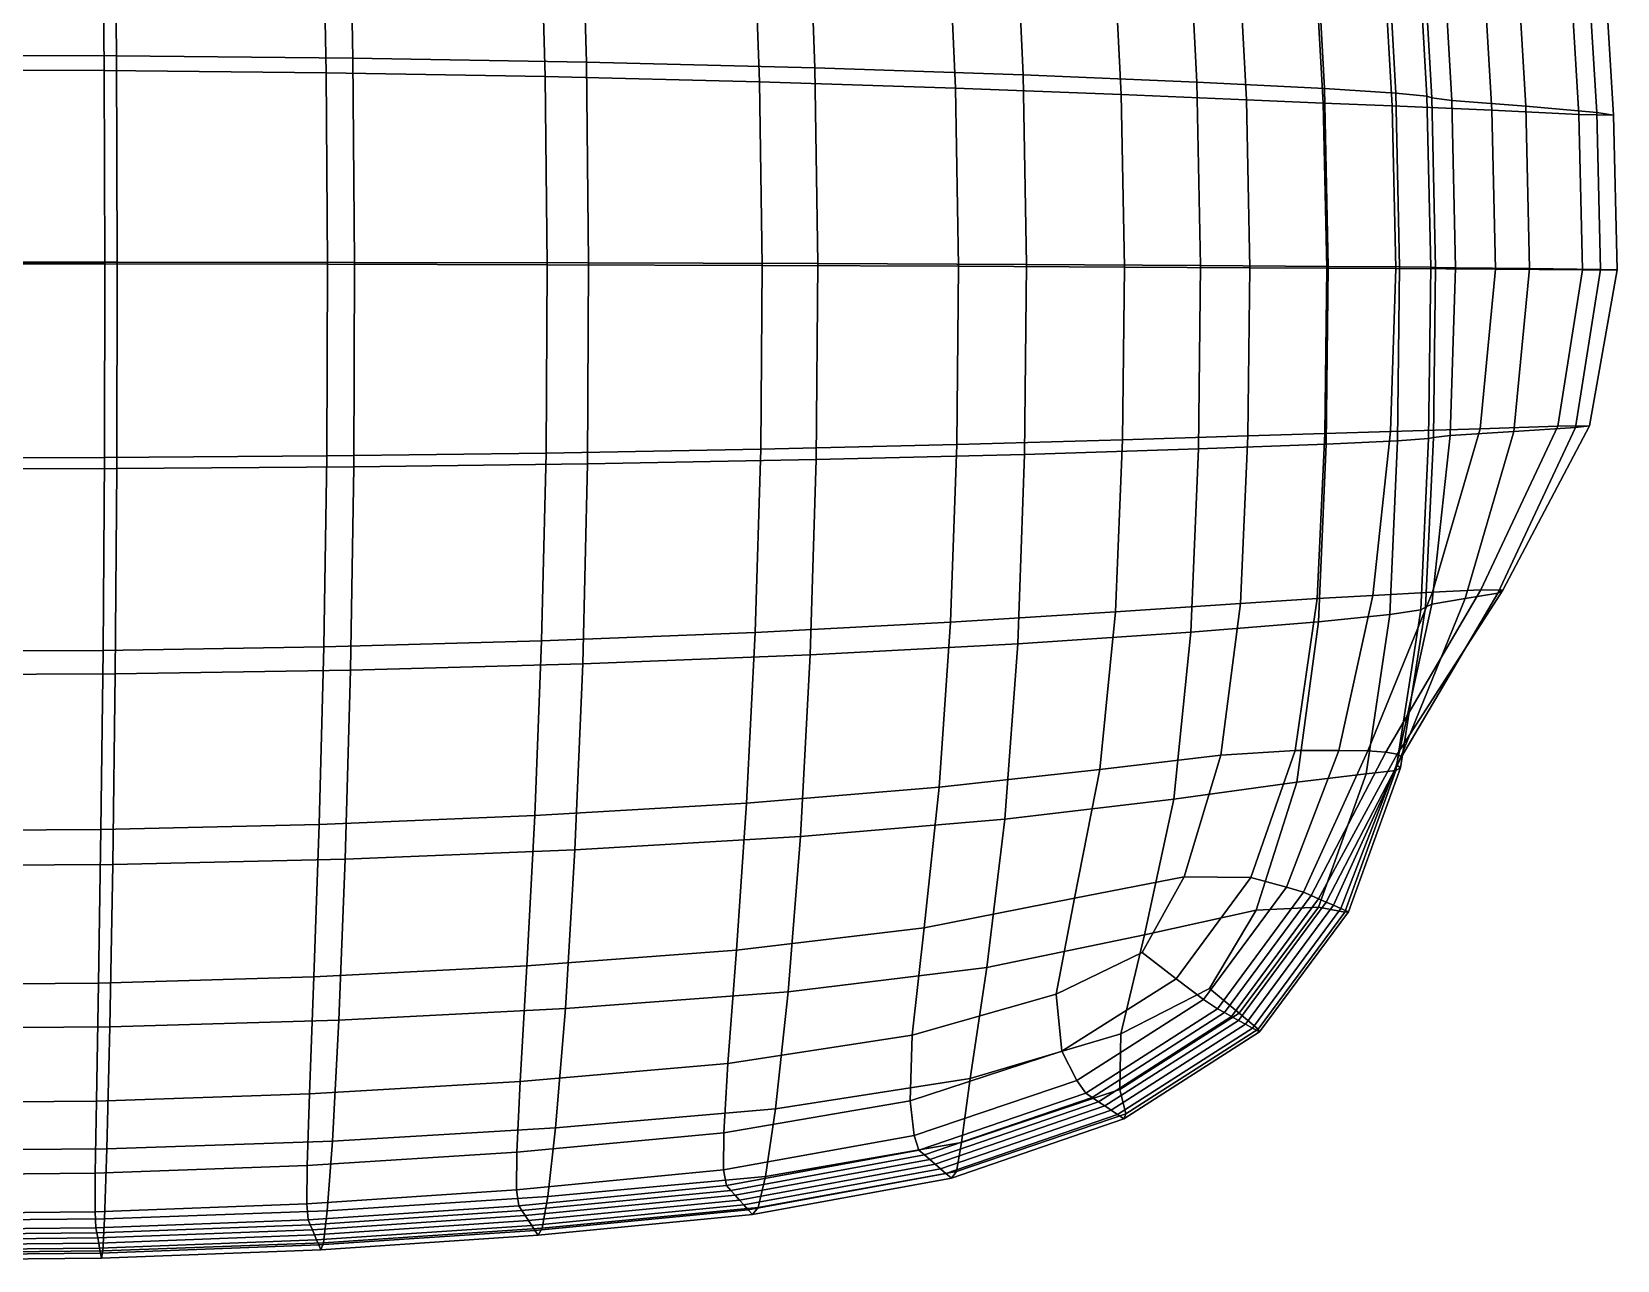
# Model space of a CAD drawing. Extents: x -19.4 to 22.4, y -12.8 to 18.3.
# Drawn here: x 1.5 to 22.42, y -12.76 to 3.44 of the extents above; entities that cross this region are included whole.
import ezdxf

# ---------------------------------------------------------------- set-up
doc = ezdxf.new("R2010")
doc.units = 0
doc.header["$MEASUREMENT"] = 0
doc.layers.add('Boundaries', color=7, linetype='CONTINUOUS')

msp = doc.modelspace()

# ---------------------------------------------------------------- linework, layer by layer
at = {"layer": 'Boundaries'}
for points in [[(2.61978, 3.12491, 36.54585), (2.59606, 5.82747, 36.21504), (-0.51512, 5.84148, 36.30206), (-0.51985, 3.13256, 36.63529)], [(2.61978, 3.12491, 36.54585), (5.74058, 3.09446, 36.18975), (5.68961, 5.7717, 35.86842), (2.59606, 5.82747, 36.21504)], [(8.82006, 3.04142, 35.56943), (8.74438, 5.67447, 35.2642), (5.68961, 5.7717, 35.86842), (5.74058, 3.09446, 36.18975)], [(8.82006, 3.04142, 35.56943), (11.83603, 2.96615, 34.68916), (11.73937, 5.53635, 34.40587), (8.74438, 5.67447, 35.2642)], [(2.45787, 2.93178, 34.28722), (-0.48772, 2.93896, 34.37113), (-0.48328, 5.48046, 34.05849), (2.43562, 5.46732, 33.97685)], [(2.45787, 2.93178, 34.28722), (2.43562, 5.46732, 33.97685), (5.33797, 5.41499, 33.65166), (5.38579, 2.90322, 33.95312)], [(14.58169, 2.87494, 33.62241), (14.46966, 5.36872, 33.3641), (11.73937, 5.53635, 34.40587), (11.83603, 2.96615, 34.68916)], [(8.27496, 2.85345, 33.37114), (5.38579, 2.90322, 33.95312), (5.33797, 5.41499, 33.65166), (8.20395, 5.32377, 33.08478)], [(8.27496, 2.85345, 33.37114), (8.20395, 5.32377, 33.08478), (11.01384, 5.19419, 32.27949), (11.10453, 2.78284, 32.54528)], [(14.58169, 2.87494, 33.62241), (16.87398, 2.77902, 32.50067), (16.75253, 5.19214, 32.26673), (14.46966, 5.36872, 33.3641)], [(13.6896, 2.69905, 31.56544), (11.10453, 2.78284, 32.54528), (11.01384, 5.19419, 32.27949), (13.58443, 5.04027, 31.32293)], [(13.6896, 2.69905, 31.56544), (13.58443, 5.04027, 31.32293), (15.75904, 4.88423, 30.35319), (15.87329, 2.61422, 30.57325)], [(18.55789, 2.69297, 31.49427), (18.4319, 5.03343, 31.28044), (16.75253, 5.19214, 32.26673), (16.87398, 2.77902, 32.50067)], [(18.55789, 2.69297, 31.49427), (19.49973, 2.6323, 30.7848), (19.37237, 4.92132, 30.58373), (18.4319, 5.03343, 31.28044)], [(17.52712, 2.54339, 29.74496), (15.87329, 2.61422, 30.57325), (15.75904, 4.88423, 30.35319), (17.40812, 4.75386, 29.54301)], [(19.90902, 2.59432, 30.34062), (19.78161, 4.85096, 30.14646), (19.37237, 4.92132, 30.58373), (19.49973, 2.6323, 30.7848)], [(19.90902, 2.59432, 30.34062), (19.97375, 2.57259, 30.08648), (19.84681, 4.81054, 29.89528), (19.78161, 4.85096, 30.14646)], [(17.52712, 2.54339, 29.74496), (17.40812, 4.75386, 29.54301), (18.41839, 4.67898, 29.07766), (18.53948, 2.50268, 29.26883)], [(19.45145, 2.46773, 28.86011), (18.53948, 2.50268, 29.26883), (18.41839, 4.67898, 29.07766), (19.32897, 4.61473, 28.67839)], [(19.45145, 2.46773, 28.86011), (19.32897, 4.61473, 28.67839), (20.64207, 4.50383, 27.98922), (20.76533, 2.40756, 28.15636)], [(20.23809, 2.53807, 29.68275), (20.11156, 4.74648, 29.49718), (19.84681, 4.81054, 29.89528), (19.97375, 2.57259, 30.08648)], [(20.23809, 2.53807, 29.68275), (21.21391, 2.45956, 28.7646), (21.08798, 4.60112, 28.59385), (20.11156, 4.74648, 29.49718)], [(21.91426, 2.3531, 27.5195), (20.76533, 2.40756, 28.15636), (20.64207, 4.50383, 27.98922), (21.79126, 4.40339, 27.36505)], [(22.14968, 2.37838, 27.81514), (22.02537, 4.4507, 27.65903), (21.08798, 4.60112, 28.59385), (21.21391, 2.45956, 28.7646)], [(21.91426, 2.3531, 27.5195), (21.79126, 4.40339, 27.36505), (22.24972, 4.38386, 27.24366), (22.37285, 2.3424, 27.39442)], [(22.14968, 2.37838, 27.81514), (22.37285, 2.3424, 27.39442), (22.24972, 4.38386, 27.24366), (22.02537, 4.4507, 27.65903)], [(2.61978, 3.12491, 36.54585), (-0.51985, 3.13256, 36.63529), (-0.52171, 0.4064, 36.7667), (2.62913, 0.4054, 36.6763)], [(2.45787, 2.93178, 34.28722), (2.46664, 0.38035, 34.40961), (-0.48947, 0.38129, 34.49442), (-0.48772, 2.93896, 34.37113)], [(2.45787, 2.93178, 34.28722), (5.38579, 2.90322, 33.95312), (5.40464, 0.37662, 34.07195), (2.46664, 0.38035, 34.40961)], [(2.61978, 3.12491, 36.54585), (2.62913, 0.4054, 36.6763), (5.76067, 0.40143, 36.31641), (5.74058, 3.09446, 36.18975)], [(8.82006, 3.04142, 35.56943), (5.74058, 3.09446, 36.18975), (5.76067, 0.40143, 36.31641), (8.84988, 0.3945, 35.68966)], [(8.82006, 3.04142, 35.56943), (8.84988, 0.3945, 35.68966), (11.87407, 0.38467, 34.80066), (11.83603, 2.96615, 34.68916)], [(14.58169, 2.87494, 33.62241), (11.83603, 2.96615, 34.68916), (11.87407, 0.38467, 34.80066), (14.62573, 0.37277, 33.72397)], [(8.27496, 2.85345, 33.37114), (8.30293, 0.37012, 33.48394), (5.40464, 0.37662, 34.07195), (5.38579, 2.90322, 33.95312)], [(8.27496, 2.85345, 33.37114), (11.10453, 2.78284, 32.54528), (11.14022, 0.3609, 32.64989), (8.30293, 0.37012, 33.48394)], [(13.6896, 2.69905, 31.56544), (13.73095, 0.34997, 31.66079), (11.14022, 0.3609, 32.64989), (11.10453, 2.78284, 32.54528)], [(14.58169, 2.87494, 33.62241), (14.62573, 0.37277, 33.72397), (16.92169, 0.36026, 32.59255), (16.87398, 2.77902, 32.50067)], [(18.55789, 2.69297, 31.49427), (16.87398, 2.77902, 32.50067), (16.92169, 0.36026, 32.59255), (18.60734, 0.34905, 31.57818)], [(13.6896, 2.69905, 31.56544), (15.87329, 2.61422, 30.57325), (15.91817, 0.3389, 30.65969), (13.73095, 0.34997, 31.66079)], [(17.52712, 2.54339, 29.74496), (17.57382, 0.32966, 29.82421), (15.91817, 0.3389, 30.65969), (15.87329, 2.61422, 30.57325)], [(17.52712, 2.54339, 29.74496), (18.53948, 2.50268, 29.26883), (18.58698, 0.32435, 29.34381), (17.57382, 0.32966, 29.82421)], [(18.55789, 2.69297, 31.49427), (18.60734, 0.34905, 31.57818), (19.54969, 0.34115, 30.86367), (19.49973, 2.6323, 30.7848)], [(19.90902, 2.59432, 30.34062), (19.49973, 2.6323, 30.7848), (19.54969, 0.34115, 30.86367), (19.95898, 0.33621, 30.41675)], [(19.90902, 2.59432, 30.34062), (19.95898, 0.33621, 30.41675), (20.02352, 0.33339, 30.16144), (19.97375, 2.57259, 30.08648)], [(20.23809, 2.53807, 29.68275), (19.97375, 2.57259, 30.08648), (20.02352, 0.33339, 30.16144), (20.28768, 0.32891, 29.75549)], [(20.23809, 2.53807, 29.68275), (20.28768, 0.32891, 29.75549), (21.26324, 0.31869, 28.83149), (21.21391, 2.45956, 28.7646)], [(19.45145, 2.46773, 28.86011), (19.49947, 0.3198, 28.93135), (18.58698, 0.32435, 29.34381), (18.53948, 2.50268, 29.26883)], [(19.45145, 2.46773, 28.86011), (20.76533, 2.40756, 28.15636), (20.81362, 0.31195, 28.22183), (19.49947, 0.3198, 28.93135)], [(21.91426, 2.3531, 27.5195), (21.96241, 0.30486, 27.57997), (20.81362, 0.31195, 28.22183), (20.76533, 2.40756, 28.15636)], [(22.14968, 2.37838, 27.81514), (21.21391, 2.45956, 28.7646), (21.26324, 0.31869, 28.83149), (22.19835, 0.30813, 27.87626)], [(21.91426, 2.3531, 27.5195), (22.37285, 2.3424, 27.39442), (22.42104, 0.30346, 27.45342), (21.96241, 0.30486, 27.57997)], [(22.14968, 2.37838, 27.81514), (22.19835, 0.30813, 27.87626), (22.42104, 0.30346, 27.45342), (22.37285, 2.3424, 27.39442)], [(2.62407, -2.31631, 36.60569), (2.62913, 0.4054, 36.6763), (-0.52171, 0.4064, 36.7667), (-0.5207, -2.322, 36.69557)], [(2.46189, -2.17316, 34.34336), (-0.48852, -2.17849, 34.42769), (-0.48947, 0.38129, 34.49442), (2.46664, 0.38035, 34.40961)], [(2.46189, -2.17316, 34.34336), (2.46664, 0.38035, 34.40961), (5.40464, 0.37662, 34.07195), (5.39444, -2.15191, 34.00764)], [(2.62407, -2.31631, 36.60569), (5.74979, -2.29367, 36.24785), (5.76067, 0.40143, 36.31641), (2.62913, 0.4054, 36.6763)], [(8.28779, -2.11491, 33.42289), (5.39444, -2.15191, 34.00764), (5.40464, 0.37662, 34.07195), (8.30293, 0.37012, 33.48394)], [(8.83374, -2.25423, 35.62459), (8.84988, 0.3945, 35.68966), (5.76067, 0.40143, 36.31641), (5.74979, -2.29367, 36.24785)], [(8.28779, -2.11491, 33.42289), (8.30293, 0.37012, 33.48394), (11.14022, 0.3609, 32.64989), (11.12091, -2.06242, 32.59328)], [(8.83374, -2.25423, 35.62459), (11.85349, -2.19828, 34.74033), (11.87407, 0.38467, 34.80066), (8.84988, 0.3945, 35.68966)], [(13.70858, -2.00015, 31.6092), (11.12091, -2.06242, 32.59328), (11.14022, 0.3609, 32.64989), (13.73095, 0.34997, 31.66079)], [(14.6019, -2.13049, 33.66902), (14.62573, 0.37277, 33.72397), (11.87407, 0.38467, 34.80066), (11.85349, -2.19828, 34.74033)], [(13.70858, -2.00015, 31.6092), (13.73095, 0.34997, 31.66079), (15.91817, 0.3389, 30.65969), (15.89389, -1.93711, 30.61293)], [(14.6019, -2.13049, 33.66902), (16.89588, -2.05923, 32.54284), (16.92169, 0.36026, 32.59255), (14.62573, 0.37277, 33.72397)], [(17.54856, -1.88449, 29.78134), (15.89389, -1.93711, 30.61293), (15.91817, 0.3389, 30.65969), (17.57382, 0.32966, 29.82421)], [(18.58059, -1.99531, 31.53279), (18.60734, 0.34905, 31.57818), (16.92169, 0.36026, 32.59255), (16.89588, -2.05923, 32.54284)], [(17.54856, -1.88449, 29.78134), (17.57382, 0.32966, 29.82421), (18.58698, 0.32435, 29.34381), (18.56129, -1.85423, 29.30326)], [(19.42883, -1.83016, 28.92275), (18.56129, -1.85423, 29.30326), (18.58698, 0.32435, 29.34381), (19.49947, 0.3198, 28.93135)], [(18.58059, -1.99531, 31.53279), (19.52266, -1.95027, 30.82101), (19.54969, 0.34115, 30.86367), (18.60734, 0.34905, 31.57818)], [(19.42883, -1.83016, 28.92275), (19.49947, 0.3198, 28.93135), (20.81362, 0.31195, 28.22183), (20.61288, -1.79163, 28.31387)], [(19.93196, -1.92209, 30.37557), (19.95898, 0.33621, 30.41675), (19.54969, 0.34115, 30.86367), (19.52266, -1.95027, 30.82101)], [(19.93196, -1.92209, 30.37557), (19.9966, -1.90597, 30.1209), (20.02352, 0.33339, 30.16144), (19.95898, 0.33621, 30.41675)], [(20.21492, -1.88233, 29.74729), (20.28768, 0.32891, 29.75549), (20.02352, 0.33339, 30.16144), (19.9966, -1.90597, 30.1209)], [(20.21492, -1.88233, 29.74729), (21.05816, -1.83033, 28.92551), (21.26324, 0.31869, 28.83149), (20.28768, 0.32891, 29.75549)], [(21.63706, -1.75798, 27.78204), (20.61288, -1.79163, 28.31387), (20.81362, 0.31195, 28.22183), (21.96241, 0.30486, 27.57997)], [(21.86951, -1.77686, 28.0805), (22.19835, 0.30813, 27.87626), (21.26324, 0.31869, 28.83149), (21.05816, -1.83033, 28.92551)], [(21.63706, -1.75798, 27.78204), (21.96241, 0.30486, 27.57997), (22.42104, 0.30346, 27.45342), (22.0542, -1.75248, 27.69524)], [(21.86951, -1.77686, 28.0805), (22.0542, -1.75248, 27.69524), (22.42104, 0.30346, 27.45342), (22.19835, 0.30813, 27.87626)], [(17.54856, -1.88449, 29.78134), (18.56129, -1.85423, 29.30326), (18.46219, -4.03134, 29.14681), (17.45115, -4.09624, 29.61604)], [(19.42883, -1.83016, 28.92275), (19.19444, -3.99189, 28.86162), (18.46219, -4.03134, 29.14681), (18.56129, -1.85423, 29.30326)], [(19.42883, -1.83016, 28.92275), (20.61288, -1.79163, 28.31387), (19.98342, -3.94818, 28.54559), (19.19444, -3.99189, 28.86162)], [(20.21492, -1.88233, 29.74729), (19.9966, -1.90597, 30.1209), (19.89273, -4.14442, 29.96445), (19.97338, -4.10599, 29.68657)], [(20.21492, -1.88233, 29.74729), (19.97338, -4.10599, 29.68657), (20.41511, -4.03347, 29.16224), (21.05816, -1.83033, 28.92551)], [(21.63706, -1.75798, 27.78204), (20.62277, -3.91801, 28.32746), (19.98342, -3.94818, 28.54559), (20.61288, -1.79163, 28.31387)], [(21.86951, -1.77686, 28.0805), (21.05816, -1.83033, 28.92551), (20.41511, -4.03347, 29.16224), (20.84432, -3.9601, 28.63178)], [(21.63706, -1.75798, 27.78204), (22.0542, -1.75248, 27.69524), (20.91012, -3.9215, 28.35268), (20.62277, -3.91801, 28.32746)], [(21.86951, -1.77686, 28.0805), (20.84432, -3.9601, 28.63178), (20.91012, -3.9215, 28.35268), (22.0542, -1.75248, 27.69524)], [(8.28779, -2.11491, 33.42289), (11.12091, -2.06242, 32.59328), (11.04659, -4.4779, 32.37547), (8.22958, -4.5903, 33.18815)], [(13.70858, -2.00015, 31.6092), (13.62243, -4.34444, 31.41055), (11.04659, -4.4779, 32.37547), (11.12091, -2.06242, 32.59328)], [(13.70858, -2.00015, 31.6092), (15.89389, -1.93711, 30.61293), (15.80034, -4.20919, 30.43274), (13.62243, -4.34444, 31.41055)], [(14.6019, -2.13049, 33.66902), (14.51013, -4.62754, 33.45742), (16.79643, -4.47455, 32.35129), (16.89588, -2.05923, 32.54284)], [(17.54856, -1.88449, 29.78134), (17.45115, -4.09624, 29.61604), (15.80034, -4.20919, 30.43274), (15.89389, -1.93711, 30.61293)], [(18.58059, -1.99531, 31.53279), (16.89588, -2.05923, 32.54284), (16.79643, -4.47455, 32.35129), (18.47746, -4.33714, 31.35776)], [(18.58059, -1.99531, 31.53279), (18.47746, -4.33714, 31.35776), (19.41843, -4.24014, 30.65646), (19.52266, -1.95027, 30.82101)], [(19.93196, -1.92209, 30.37557), (19.52266, -1.95027, 30.82101), (19.41843, -4.24014, 30.65646), (19.8277, -4.17931, 30.21669)], [(19.93196, -1.92209, 30.37557), (19.8277, -4.17931, 30.21669), (19.89273, -4.14442, 29.96445), (19.9966, -1.90597, 30.1209)], [(2.46189, -2.17316, 34.34336), (2.44365, -4.71487, 34.08883), (-0.48488, -4.72628, 34.17129), (-0.48852, -2.17849, 34.42769)], [(2.46189, -2.17316, 34.34336), (5.39444, -2.15191, 34.00764), (5.35523, -4.66945, 33.76045), (2.44365, -4.71487, 34.08883)], [(2.62407, -2.31631, 36.60569), (2.60462, -5.02546, 36.3344), (5.708, -4.97705, 35.98438), (5.74979, -2.29367, 36.24785)], [(8.28779, -2.11491, 33.42289), (8.22958, -4.5903, 33.18815), (5.35523, -4.66945, 33.76045), (5.39444, -2.15191, 34.00764)], [(8.83374, -2.25423, 35.62459), (5.74979, -2.29367, 36.24785), (5.708, -4.97705, 35.98438), (8.7717, -4.89268, 35.37438)], [(8.83374, -2.25423, 35.62459), (8.7717, -4.89268, 35.37438), (11.77427, -4.77287, 34.50817), (11.85349, -2.19828, 34.74033)], [(14.6019, -2.13049, 33.66902), (11.85349, -2.19828, 34.74033), (11.77427, -4.77287, 34.50817), (14.51013, -4.62754, 33.45742)], [(2.62407, -2.31631, 36.60569), (-0.5207, -2.322, 36.69557), (-0.51683, -5.03762, 36.42229), (2.60462, -5.02546, 36.3344)], [(18.74812, -6.03627, 28.80116), (19.19444, -3.99189, 28.86162), (19.98342, -3.94818, 28.54559), (19.12924, -6.04194, 28.76357)], [(19.368, -6.05636, 28.8322), (19.12924, -6.04194, 28.76357), (19.98342, -3.94818, 28.54559), (20.62277, -3.91801, 28.32746)], [(19.368, -6.05636, 28.8322), (20.62277, -3.91801, 28.32746), (20.91012, -3.9215, 28.35268), (19.51734, -6.08276, 28.95788)], [(19.57607, -6.12142, 29.14195), (19.51734, -6.08276, 28.95788), (20.91012, -3.9215, 28.35268), (20.84432, -3.9601, 28.63178)], [(19.57607, -6.12142, 29.14195), (20.84432, -3.9601, 28.63178), (20.41511, -4.03347, 29.16224), (19.54247, -6.17246, 29.38493)], [(17.19242, -6.09918, 29.43183), (15.59532, -6.28503, 30.19157), (15.80034, -4.20919, 30.43274), (17.45115, -4.09624, 29.61604)], [(17.19242, -6.09918, 29.43183), (17.45115, -4.09624, 29.61604), (18.46219, -4.03134, 29.14681), (18.16973, -6.03484, 28.98969)], [(18.74812, -6.03627, 28.80116), (18.16973, -6.03484, 28.98969), (18.46219, -4.03134, 29.14681), (19.19444, -3.99189, 28.86162)], [(19.5013, -6.30002, 30.05958), (19.8277, -4.17931, 30.21669), (19.41843, -4.24014, 30.65646), (19.10589, -6.34577, 30.48332)], [(19.5013, -6.30002, 30.05958), (19.56302, -6.26245, 29.81333), (19.89273, -4.14442, 29.96445), (19.8277, -4.17931, 30.21669)], [(19.50703, -6.22356, 29.6282), (19.54247, -6.17246, 29.38493), (20.41511, -4.03347, 29.16224), (19.97338, -4.10599, 29.68657)], [(19.50703, -6.22356, 29.6282), (19.97338, -4.10599, 29.68657), (19.89273, -4.14442, 29.96445), (19.56302, -6.26245, 29.81333)], [(13.47282, -6.52017, 31.10999), (10.93075, -6.72932, 32.03595), (11.04659, -4.4779, 32.37547), (13.62243, -4.34444, 31.41055)], [(13.47282, -6.52017, 31.10999), (13.62243, -4.34444, 31.41055), (15.80034, -4.20919, 30.43274), (15.59532, -6.28503, 30.19157)], [(18.19494, -6.45483, 31.14805), (18.47746, -4.33714, 31.35776), (16.79643, -4.47455, 32.35129), (16.56869, -6.67731, 32.07596)], [(18.19494, -6.45483, 31.14805), (19.10589, -6.34577, 30.48332), (19.41843, -4.24014, 30.65646), (18.47746, -4.33714, 31.35776)], [(8.13883, -6.89446, 32.82214), (5.29409, -7.0106, 33.37501), (5.35523, -4.66945, 33.76045), (8.22958, -4.5903, 33.18815)], [(8.13883, -6.89446, 32.82214), (8.22958, -4.5903, 33.18815), (11.04659, -4.4779, 32.37547), (10.93075, -6.72932, 32.03595)], [(14.34151, -6.94057, 33.11587), (16.56869, -6.67731, 32.07596), (16.79643, -4.47455, 32.35129), (14.51013, -4.62754, 33.45742)], [(2.4152, -7.07717, 33.69195), (-0.47921, -7.09388, 33.7715), (-0.48488, -4.72628, 34.17129), (2.44365, -4.71487, 34.08883)], [(2.4152, -7.07717, 33.69195), (2.44365, -4.71487, 34.08883), (5.35523, -4.66945, 33.76045), (5.29409, -7.0106, 33.37501)], [(8.66919, -7.34374, 34.961), (11.64305, -7.16784, 34.12358), (11.77427, -4.77287, 34.50817), (8.7717, -4.89268, 35.37438)], [(14.34151, -6.94057, 33.11587), (14.51013, -4.62754, 33.45742), (11.77427, -4.77287, 34.50817), (11.64305, -7.16784, 34.12358)], [(2.57258, -7.53836, 35.88749), (5.63908, -7.46744, 35.5499), (5.708, -4.97705, 35.98438), (2.60462, -5.02546, 36.3344)], [(8.66919, -7.34374, 34.961), (8.7717, -4.89268, 35.37438), (5.708, -4.97705, 35.98438), (5.63908, -7.46744, 35.5499)], [(2.57258, -7.53836, 35.88749), (2.60462, -5.02546, 36.3344), (-0.51683, -5.03762, 36.42229), (-0.51044, -7.55616, 35.97223)], [(17.19242, -6.09918, 29.43183), (18.16973, -6.03484, 28.98969), (17.58532, -7.71115, 28.96921), (16.70752, -7.703, 29.36455)], [(18.74812, -6.03627, 28.80116), (18.05857, -7.83667, 28.81233), (17.58532, -7.71115, 28.96921), (18.16973, -6.03484, 28.98969)], [(18.74812, -6.03627, 28.80116), (19.12924, -6.04194, 28.76357), (18.28201, -7.90624, 28.86235), (18.05857, -7.83667, 28.81233)], [(19.368, -6.05636, 28.8322), (18.38074, -7.94894, 29.01823), (18.28201, -7.90624, 28.86235), (19.12924, -6.04194, 28.76357)], [(19.368, -6.05636, 28.8322), (19.51734, -6.08276, 28.95788), (18.47948, -7.99163, 29.1741), (18.38074, -7.94894, 29.01823)], [(17.19242, -6.09918, 29.43183), (16.70752, -7.703, 29.36455), (15.25828, -7.98489, 29.99759), (15.59532, -6.28503, 30.19157)], [(19.57607, -6.12142, 29.14195), (18.57821, -8.03433, 29.32997), (18.47948, -7.99163, 29.1741), (19.51734, -6.08276, 28.95788)], [(19.57607, -6.12142, 29.14195), (19.54247, -6.17246, 29.38493), (18.67694, -8.07703, 29.48584), (18.57821, -8.03433, 29.32997)], [(19.50703, -6.22356, 29.6282), (18.77568, -8.11973, 29.64172), (18.67694, -8.07703, 29.48584), (19.54247, -6.17246, 29.38493)], [(19.50703, -6.22356, 29.6282), (19.56302, -6.26245, 29.81333), (18.87441, -8.16243, 29.79759), (18.77568, -8.11973, 29.64172)], [(19.5013, -6.30002, 30.05958), (18.82563, -8.16954, 30.03617), (18.87441, -8.16243, 29.79759), (19.56302, -6.26245, 29.81333)], [(13.47282, -6.52017, 31.10999), (15.59532, -6.28503, 30.19157), (15.25828, -7.98489, 29.99759), (13.27605, -8.3739, 30.78751)], [(18.19494, -6.45483, 31.14805), (16.56869, -6.67731, 32.07596), (16.1819, -8.46823, 31.81342), (17.6568, -8.14067, 31.03298)], [(18.19494, -6.45483, 31.14805), (17.6568, -8.14067, 31.03298), (18.47703, -8.10216, 30.43817), (19.10589, -6.34577, 30.48332)], [(19.5013, -6.30002, 30.05958), (19.10589, -6.34577, 30.48332), (18.47703, -8.10216, 30.43817), (18.82563, -8.16954, 30.03617)], [(13.47282, -6.52017, 31.10999), (13.27605, -8.3739, 30.78751), (10.79911, -8.66989, 31.65014), (10.93075, -6.72932, 32.03595)], [(14.34151, -6.94057, 33.11587), (14.10467, -8.89655, 32.70909), (16.1819, -8.46823, 31.81342), (16.56869, -6.67731, 32.07596)], [(8.13883, -6.89446, 32.82214), (8.03563, -8.87694, 32.40599), (5.22455, -9.0223, 32.93663), (5.29409, -7.0106, 33.37501)], [(8.13883, -6.89446, 32.82214), (10.93075, -6.72932, 32.03595), (10.79911, -8.66989, 31.65014), (8.03563, -8.87694, 32.40599)], [(2.4152, -7.07717, 33.69195), (2.38283, -9.10554, 33.2405), (-0.47276, -9.12642, 33.31673), (-0.47921, -7.09388, 33.7715)], [(2.4152, -7.07717, 33.69195), (5.29409, -7.0106, 33.37501), (5.22455, -9.0223, 32.93663), (2.38283, -9.10554, 33.2405)], [(14.34151, -6.94057, 33.11587), (11.64305, -7.16784, 34.12358), (11.47991, -9.21647, 33.64545), (14.10467, -8.89655, 32.70909)], [(8.66919, -7.34374, 34.961), (8.54222, -9.43657, 34.44894), (11.47991, -9.21647, 33.64545), (11.64305, -7.16784, 34.12358)], [(2.57258, -7.53836, 35.88749), (2.53305, -9.67957, 35.33606), (5.55392, -9.59109, 35.01304), (5.63908, -7.46744, 35.5499)], [(8.66919, -7.34374, 34.961), (5.63908, -7.46744, 35.5499), (5.55392, -9.59109, 35.01304), (8.54222, -9.43657, 34.44894)], [(2.57258, -7.53836, 35.88749), (-0.51044, -7.55616, 35.97223), (-0.50256, -9.70177, 35.4171), (2.53305, -9.67957, 35.33606)], [(16.15411, -8.69793, 29.43639), (15.01618, -9.24757, 29.82869), (15.25828, -7.98489, 29.99759), (16.70752, -7.703, 29.36455)], [(16.15411, -8.69793, 29.43639), (16.70752, -7.703, 29.36455), (17.58532, -7.71115, 28.96921), (16.59981, -9.04498, 29.17524)], [(16.96305, -9.31765, 29.03917), (16.59981, -9.04498, 29.17524), (17.58532, -7.71115, 28.96921), (18.05857, -7.83667, 28.81233)], [(16.96305, -9.31765, 29.03917), (18.05857, -7.83667, 28.81233), (18.28201, -7.90624, 28.86235), (17.14553, -9.44192, 29.09737)], [(17.23812, -9.49292, 29.25451), (17.14553, -9.44192, 29.09737), (18.28201, -7.90624, 28.86235), (18.38074, -7.94894, 29.01823)], [(17.23812, -9.49292, 29.25451), (18.38074, -7.94894, 29.01823), (18.47948, -7.99163, 29.1741), (17.33072, -9.54391, 29.41166)], [(13.11988, -9.79046, 30.51274), (13.27605, -8.3739, 30.78751), (15.25828, -7.98489, 29.99759), (15.01618, -9.24757, 29.82869)], [(17.0394, -9.1746, 31.04959), (17.6568, -8.14067, 31.03298), (16.1819, -8.46823, 31.81342), (15.86937, -9.77299, 31.52349)], [(17.0394, -9.1746, 31.04959), (17.43253, -9.49872, 30.63881), (18.47703, -8.10216, 30.43817), (17.6568, -8.14067, 31.03298)], [(17.42331, -9.5949, 29.56879), (17.33072, -9.54391, 29.41166), (18.47948, -7.99163, 29.1741), (18.57821, -8.03433, 29.32997)], [(17.42331, -9.5949, 29.56879), (18.57821, -8.03433, 29.32997), (18.67694, -8.07703, 29.48584), (17.51591, -9.64589, 29.72593)], [(17.68129, -9.71217, 30.26873), (18.82563, -8.16954, 30.03617), (18.47703, -8.10216, 30.43817), (17.43253, -9.49872, 30.63881)], [(17.60851, -9.69688, 29.88308), (17.51591, -9.64589, 29.72593), (18.67694, -8.07703, 29.48584), (18.77568, -8.11973, 29.64172)], [(17.60851, -9.69688, 29.88308), (18.77568, -8.11973, 29.64172), (18.87441, -8.16243, 29.79759), (17.7011, -9.74788, 30.04022)], [(17.68129, -9.71217, 30.26873), (17.7011, -9.74788, 30.04022), (18.87441, -8.16243, 29.79759), (18.82563, -8.16954, 30.03617)], [(13.11988, -9.79046, 30.51274), (10.68646, -10.16315, 31.31999), (10.79911, -8.66989, 31.65014), (13.27605, -8.3739, 30.78751)], [(13.88492, -10.36136, 32.292), (15.86937, -9.77299, 31.52349), (16.1819, -8.46823, 31.81342), (14.10467, -8.89655, 32.70909)], [(7.94705, -10.39964, 32.04877), (8.03563, -8.87694, 32.40599), (10.79911, -8.66989, 31.65014), (10.68646, -10.16315, 31.31999)], [(16.15411, -8.69793, 29.43639), (16.59981, -9.04498, 29.17524), (15.09059, -10.00042, 29.66793), (15.01618, -9.24757, 29.82869)], [(7.94705, -10.39964, 32.04877), (5.16475, -10.56541, 32.55962), (5.22455, -9.0223, 32.93663), (8.03563, -8.87694, 32.40599)], [(13.88492, -10.36136, 32.292), (14.10467, -8.89655, 32.70909), (11.47991, -9.21647, 33.64545), (11.31493, -10.76085, 33.16192)], [(2.35498, -10.66024, 32.85186), (-0.4672, -10.68402, 32.92514), (-0.47276, -9.12642, 33.31673), (2.38283, -9.10554, 33.2405)], [(2.35498, -10.66024, 32.85186), (2.38283, -9.10554, 33.2405), (5.22455, -9.0223, 32.93663), (5.16475, -10.56541, 32.55962)], [(16.96305, -9.31765, 29.03917), (15.28878, -10.38649, 29.59813), (15.09059, -10.00042, 29.66793), (16.59981, -9.04498, 29.17524)], [(17.0394, -9.1746, 31.04959), (15.86937, -9.77299, 31.52349), (15.8558, -10.50752, 31.17232), (17.43253, -9.49872, 30.63881)], [(8.41442, -11.01124, 33.93356), (11.31493, -10.76085, 33.16192), (11.47991, -9.21647, 33.64545), (8.54222, -9.43657, 34.44894)], [(13.11988, -9.79046, 30.51274), (15.01618, -9.24757, 29.82869), (15.09059, -10.00042, 29.66793), (13.09351, -10.65532, 30.3642)], [(16.96305, -9.31765, 29.03917), (17.14553, -9.44192, 29.09737), (15.40987, -10.55316, 29.68067), (15.28878, -10.38649, 29.59813)], [(2.49347, -11.28717, 34.78389), (5.46849, -11.18676, 34.47446), (5.55392, -9.59109, 35.01304), (2.53305, -9.67957, 35.33606)], [(8.41442, -11.01124, 33.93356), (8.54222, -9.43657, 34.44894), (5.55392, -9.59109, 35.01304), (5.46849, -11.18676, 34.47446)], [(17.23812, -9.49292, 29.25451), (15.4931, -10.61016, 29.84097), (15.40987, -10.55316, 29.68067), (17.14553, -9.44192, 29.09737)], [(17.23812, -9.49292, 29.25451), (17.33072, -9.54391, 29.41166), (15.57632, -10.66715, 30.00126), (15.4931, -10.61016, 29.84097)], [(17.42331, -9.5949, 29.56879), (15.65954, -10.72414, 30.16155), (15.57632, -10.66715, 30.00126), (17.33072, -9.54391, 29.41166)], [(17.42331, -9.5949, 29.56879), (17.51591, -9.64589, 29.72593), (15.74276, -10.78114, 30.32184), (15.65954, -10.72414, 30.16155)], [(17.68129, -9.71217, 30.26873), (17.43253, -9.49872, 30.63881), (15.8558, -10.50752, 31.17232), (15.9382, -10.82767, 30.85535)], [(2.49347, -11.28717, 34.78389), (2.53305, -9.67957, 35.33606), (-0.50256, -9.70177, 35.4171), (-0.49468, -11.31234, 34.86147)], [(13.11988, -9.79046, 30.51274), (13.09351, -10.65532, 30.3642), (10.63148, -11.07874, 31.15885), (10.68646, -10.16315, 31.31999)], [(13.88492, -10.36136, 32.292), (13.76813, -11.20431, 31.92865), (15.8558, -10.50752, 31.17232), (15.86937, -9.77299, 31.52349)], [(17.60851, -9.69688, 29.88308), (15.82598, -10.83813, 30.48214), (15.74276, -10.78114, 30.32184), (17.51591, -9.64589, 29.72593)], [(17.60851, -9.69688, 29.88308), (17.7011, -9.74788, 30.04022), (15.90921, -10.89512, 30.64243), (15.82598, -10.83813, 30.48214)], [(17.68129, -9.71217, 30.26873), (15.9382, -10.82767, 30.85535), (15.90921, -10.89512, 30.64243), (17.7011, -9.74788, 30.04022)], [(13.14389, -11.11409, 30.35045), (13.09351, -10.65532, 30.3642), (15.09059, -10.00042, 29.66793), (15.28878, -10.38649, 29.59813)], [(7.94705, -10.39964, 32.04877), (10.68646, -10.16315, 31.31999), (10.63148, -11.07874, 31.15885), (7.90301, -11.332, 31.87113)], [(7.94705, -10.39964, 32.04877), (7.90301, -11.332, 31.87113), (5.13466, -11.50934, 32.36991), (5.16475, -10.56541, 32.55962)], [(13.88492, -10.36136, 32.292), (11.31493, -10.76085, 33.16192), (11.18213, -11.65256, 32.77271), (13.76813, -11.20431, 31.92865)], [(13.14389, -11.11409, 30.35045), (15.28878, -10.38649, 29.59813), (15.40987, -10.55316, 29.68067), (13.20767, -11.30816, 30.45421)], [(2.35498, -10.66024, 32.85186), (2.34087, -11.61072, 32.65504), (-0.46438, -11.63614, 32.72652), (-0.4672, -10.68402, 32.92514)], [(2.35498, -10.66024, 32.85186), (5.16475, -10.56541, 32.55962), (5.13466, -11.50934, 32.36991), (2.34087, -11.61072, 32.65504)], [(13.14389, -11.11409, 30.35045), (10.6297, -11.56787, 31.15363), (10.63148, -11.07874, 31.15885), (13.09351, -10.65532, 30.3642)], [(13.279, -11.36923, 30.61868), (13.20767, -11.30816, 30.45421), (15.40987, -10.55316, 29.68067), (15.4931, -10.61016, 29.84097)], [(13.279, -11.36923, 30.61868), (15.4931, -10.61016, 29.84097), (15.57632, -10.66715, 30.00126), (13.35033, -11.4303, 30.78315)], [(13.42166, -11.49137, 30.94761), (13.35033, -11.4303, 30.78315), (15.57632, -10.66715, 30.00126), (15.65954, -10.72414, 30.16155)], [(13.70485, -11.58843, 31.64577), (15.9382, -10.82767, 30.85535), (15.8558, -10.50752, 31.17232), (13.76813, -11.20431, 31.92865)], [(8.41442, -11.01124, 33.93356), (8.31234, -11.91893, 33.52188), (11.18213, -11.65256, 32.77271), (11.31493, -10.76085, 33.16192)], [(13.42166, -11.49137, 30.94761), (15.65954, -10.72414, 30.16155), (15.74276, -10.78114, 30.32184), (13.49299, -11.55244, 31.11209)], [(13.56432, -11.61351, 31.27656), (13.49299, -11.55244, 31.11209), (15.74276, -10.78114, 30.32184), (15.82598, -10.83813, 30.48214)], [(13.56432, -11.61351, 31.27656), (15.82598, -10.83813, 30.48214), (15.90921, -10.89512, 30.64243), (13.63565, -11.67458, 31.44103)], [(13.70485, -11.58843, 31.64577), (13.63565, -11.67458, 31.44103), (15.90921, -10.89512, 30.64243), (15.9382, -10.82767, 30.85535)], [(8.41442, -11.01124, 33.93356), (5.46849, -11.18676, 34.47446), (5.40061, -12.10546, 34.0465), (8.31234, -11.91893, 33.52188)], [(7.90001, -11.82981, 31.85907), (7.90301, -11.332, 31.87113), (10.63148, -11.07874, 31.15885), (10.6297, -11.56787, 31.15363)], [(2.49347, -11.28717, 34.78389), (-0.49468, -11.31234, 34.86147), (-0.48844, -12.23883, 34.42158), (2.46211, -12.2121, 34.3464)], [(2.49347, -11.28717, 34.78389), (2.46211, -12.2121, 34.3464), (5.40061, -12.10546, 34.0465), (5.46849, -11.18676, 34.47446)], [(13.14389, -11.11409, 30.35045), (13.20767, -11.30816, 30.45421), (10.66698, -11.7738, 31.2629), (10.6297, -11.56787, 31.15363)], [(13.70485, -11.58843, 31.64577), (13.76813, -11.20431, 31.92865), (11.18213, -11.65256, 32.77271), (11.08407, -12.06235, 32.48532)], [(7.90001, -11.82981, 31.85907), (5.13194, -12.01313, 32.35278), (5.13466, -11.50934, 32.36991), (7.90301, -11.332, 31.87113)], [(13.279, -11.36923, 30.61868), (10.72459, -11.83738, 31.43174), (10.66698, -11.7738, 31.2629), (13.20767, -11.30816, 30.45421)], [(13.279, -11.36923, 30.61868), (13.35033, -11.4303, 30.78315), (10.7822, -11.90097, 31.60058), (10.72459, -11.83738, 31.43174)], [(13.42166, -11.49137, 30.94761), (10.8398, -11.96455, 31.76941), (10.7822, -11.90097, 31.60058), (13.35033, -11.4303, 30.78315)], [(13.42166, -11.49137, 30.94761), (13.49299, -11.55244, 31.11209), (10.89741, -12.02814, 31.93825), (10.8398, -11.96455, 31.76941)], [(2.33942, -12.1179, 32.63492), (-0.46409, -12.14416, 32.70564), (-0.46438, -11.63614, 32.72652), (2.34087, -11.61072, 32.65504)], [(2.33942, -12.1179, 32.63492), (2.34087, -11.61072, 32.65504), (5.13466, -11.50934, 32.36991), (5.13194, -12.01313, 32.35278)], [(7.90001, -11.82981, 31.85907), (10.6297, -11.56787, 31.15363), (10.66698, -11.7738, 31.2629), (7.92715, -12.03954, 31.96851)], [(8.23771, -12.33548, 33.22091), (11.08407, -12.06235, 32.48532), (11.18213, -11.65256, 32.77271), (8.31234, -11.91893, 33.52188)], [(13.56432, -11.61351, 31.27656), (10.95502, -12.09173, 32.10709), (10.89741, -12.02814, 31.93825), (13.49299, -11.55244, 31.11209)], [(13.56432, -11.61351, 31.27656), (13.63565, -11.67458, 31.44103), (11.01263, -12.15531, 32.27593), (10.95502, -12.09173, 32.10709)], [(13.70485, -11.58843, 31.64577), (11.08407, -12.06235, 32.48532), (11.01263, -12.15531, 32.27593), (13.63565, -11.67458, 31.44103)], [(7.90001, -11.82981, 31.85907), (7.92715, -12.03954, 31.96851), (5.14931, -12.22548, 32.46226), (5.13194, -12.01313, 32.35278)], [(8.23771, -12.33548, 33.22091), (8.31234, -11.91893, 33.52188), (5.40061, -12.10546, 34.0465), (5.35131, -12.52665, 33.73573)], [(7.96996, -12.10456, 32.14116), (7.92715, -12.03954, 31.96851), (10.66698, -11.7738, 31.2629), (10.72459, -11.83738, 31.43174)], [(7.96996, -12.10456, 32.14116), (10.72459, -11.83738, 31.43174), (10.7822, -11.90097, 31.60058), (8.01278, -12.16958, 32.31381)], [(8.05559, -12.2346, 32.48645), (8.01278, -12.16958, 32.31381), (10.7822, -11.90097, 31.60058), (10.8398, -11.96455, 31.76941)], [(2.33942, -12.1179, 32.63492), (2.34727, -12.33173, 32.74438), (-0.46564, -12.35836, 32.81509), (-0.46409, -12.14416, 32.70564)], [(2.33942, -12.1179, 32.63492), (5.13194, -12.01313, 32.35278), (5.14931, -12.22548, 32.46226), (2.34727, -12.33173, 32.74438)], [(2.43943, -12.63589, 34.02993), (5.35131, -12.52665, 33.73573), (5.40061, -12.10546, 34.0465), (2.46211, -12.2121, 34.3464)], [(7.96996, -12.10456, 32.14116), (5.17712, -12.29151, 32.63757), (5.14931, -12.22548, 32.46226), (7.92715, -12.03954, 31.96851)], [(7.96996, -12.10456, 32.14116), (8.01278, -12.16958, 32.31381), (5.20492, -12.35753, 32.81289), (5.17712, -12.29151, 32.63757)], [(8.05559, -12.2346, 32.48645), (10.8398, -11.96455, 31.76941), (10.89741, -12.02814, 31.93825), (8.0984, -12.29962, 32.6591)], [(8.14121, -12.36464, 32.83175), (8.0984, -12.29962, 32.6591), (10.89741, -12.02814, 31.93825), (10.95502, -12.09173, 32.10709)], [(8.14121, -12.36464, 32.83175), (10.95502, -12.09173, 32.10709), (11.01263, -12.15531, 32.27593), (8.18402, -12.42966, 33.0044)], [(8.23771, -12.33548, 33.22091), (8.18402, -12.42966, 33.0044), (11.01263, -12.15531, 32.27593), (11.08407, -12.06235, 32.48532)], [(2.43943, -12.63589, 34.02993), (2.46211, -12.2121, 34.3464), (-0.48844, -12.23883, 34.42158), (-0.48392, -12.66327, 34.10367)], [(2.35995, -12.39833, 32.92122), (-0.46815, -12.4251, 32.99231), (-0.46564, -12.35836, 32.81509), (2.34727, -12.33173, 32.74438)], [(2.35995, -12.39833, 32.92122), (2.34727, -12.33173, 32.74438), (5.14931, -12.22548, 32.46226), (5.17712, -12.29151, 32.63757)], [(2.35995, -12.39833, 32.92122), (5.17712, -12.29151, 32.63757), (5.20492, -12.35753, 32.81289), (2.37262, -12.46493, 33.09806)], [(8.05559, -12.2346, 32.48645), (5.23273, -12.42356, 32.9882), (5.20492, -12.35753, 32.81289), (8.01278, -12.16958, 32.31381)], [(8.05559, -12.2346, 32.48645), (8.0984, -12.29962, 32.6591), (5.26054, -12.48958, 33.16351), (5.23273, -12.42356, 32.9882)], [(8.14121, -12.36464, 32.83175), (5.28835, -12.55561, 33.33883), (5.26054, -12.48958, 33.16351), (8.0984, -12.29962, 32.6591)], [(8.23771, -12.33548, 33.22091), (5.35131, -12.52665, 33.73573), (5.31616, -12.62163, 33.51415), (8.18402, -12.42966, 33.0044)], [(2.3853, -12.53153, 33.27489), (2.39798, -12.59813, 33.45173), (-0.4757, -12.62533, 33.52397), (-0.47318, -12.55859, 33.34674)], [(2.3853, -12.53153, 33.27489), (-0.47318, -12.55859, 33.34674), (-0.47067, -12.49185, 33.16953), (2.37262, -12.46493, 33.09806)], [(2.35995, -12.39833, 32.92122), (2.37262, -12.46493, 33.09806), (-0.47067, -12.49185, 33.16953), (-0.46815, -12.4251, 32.99231)], [(2.3853, -12.53153, 33.27489), (2.37262, -12.46493, 33.09806), (5.20492, -12.35753, 32.81289), (5.23273, -12.42356, 32.9882)], [(2.3853, -12.53153, 33.27489), (5.23273, -12.42356, 32.9882), (5.26054, -12.48958, 33.16351), (2.39798, -12.59813, 33.45173)], [(2.41065, -12.66473, 33.62857), (2.39798, -12.59813, 33.45173), (5.26054, -12.48958, 33.16351), (5.28835, -12.55561, 33.33883)], [(2.43943, -12.63589, 34.02993), (2.42333, -12.73132, 33.80541), (5.31616, -12.62163, 33.51415), (5.35131, -12.52665, 33.73573)], [(8.14121, -12.36464, 32.83175), (8.18402, -12.42966, 33.0044), (5.31616, -12.62163, 33.51415), (5.28835, -12.55561, 33.33883)], [(2.43943, -12.63589, 34.02993), (-0.48392, -12.66327, 34.10367), (-0.48073, -12.75882, 33.87841), (2.42333, -12.73132, 33.80541)], [(2.41065, -12.66473, 33.62857), (2.42333, -12.73132, 33.80541), (-0.48073, -12.75882, 33.87841), (-0.47821, -12.69207, 33.70119)], [(2.41065, -12.66473, 33.62857), (-0.47821, -12.69207, 33.70119), (-0.4757, -12.62533, 33.52397), (2.39798, -12.59813, 33.45173)], [(2.41065, -12.66473, 33.62857), (5.28835, -12.55561, 33.33883), (5.31616, -12.62163, 33.51415), (2.42333, -12.73132, 33.80541)]]:
    msp.add_3dface(points, dxfattribs=at)

doc.saveas('drawing.dxf')
